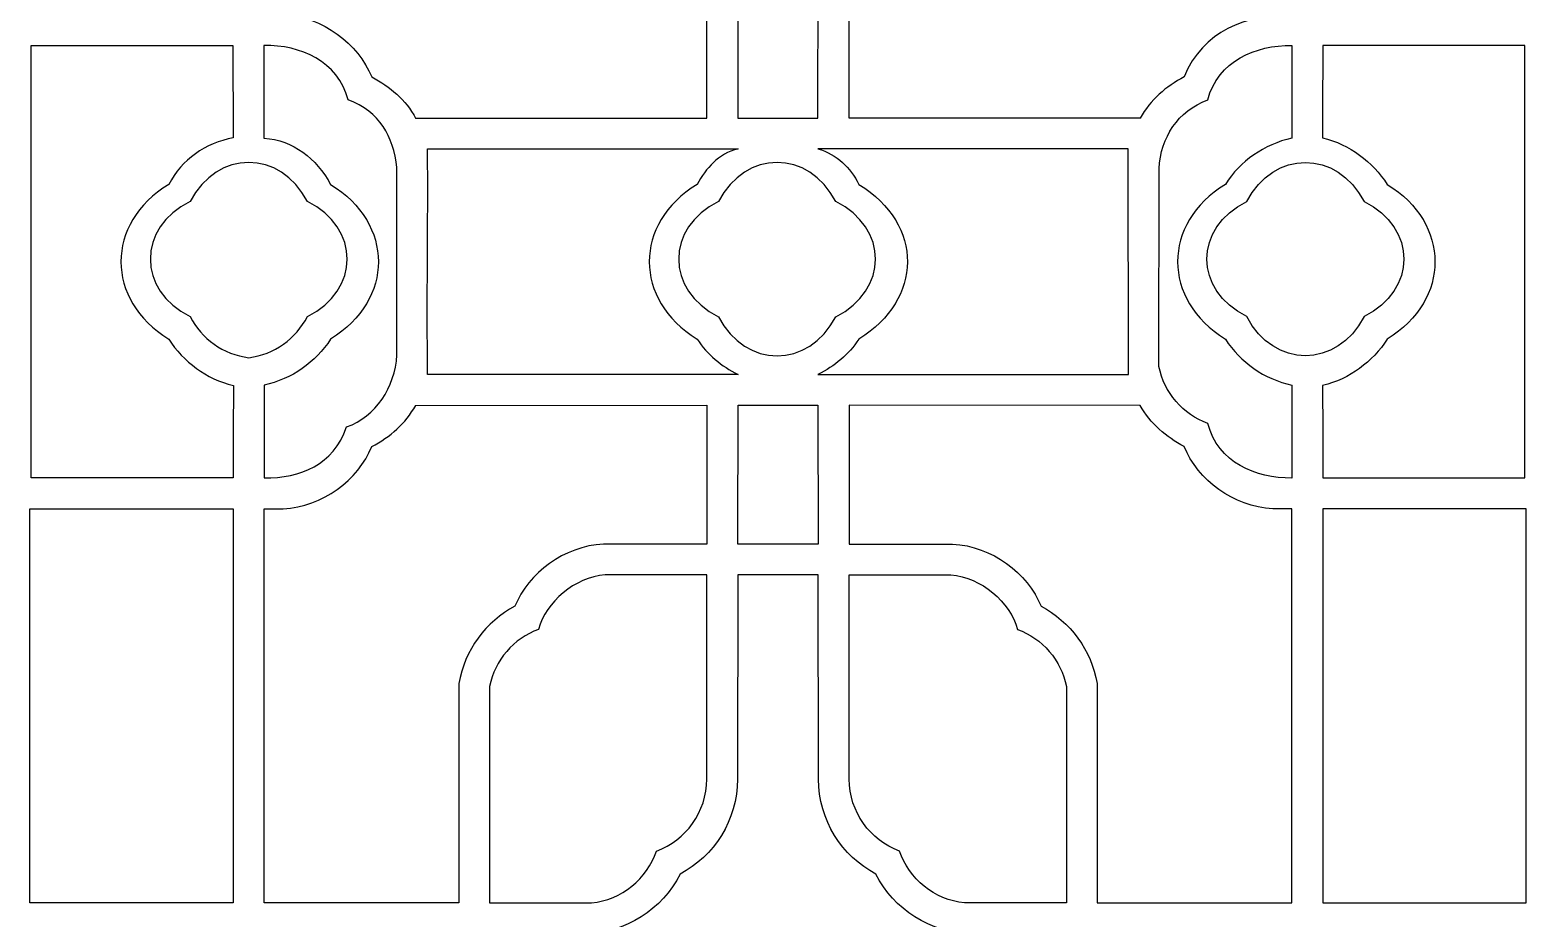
# Model space of a CAD drawing. Header units: centimetres. Extents: x -21 to 187, y -91 to 105.
# Drawn here: x 99.1 to 186.8, y -34.1 to 18 of the extents above; entities that cross this region are included whole.
import ezdxf

# ---------------------------------------------------------------- set-up
doc = ezdxf.new("R2010")
doc.units = ezdxf.units.CM
doc.header["$MEASUREMENT"] = 0
doc.layers.add('layer 1', color=7, linetype='Continuous')

msp = doc.modelspace()

# ---------------------------------------------------------------- linework, layer by layer
at = {"layer": 'layer 1', "color": 114}
for points, knots in [([(121.70397, 12.83634), (121.10911, 13.90591), (120.2118, 14.68017), (119.12769, 15.25168), (119.12769, 15.25168), (118.3445, 17.20823), (116.25624, 18.77086), (113.94618, 18.89689), (113.94618, 18.89689), (113.94618, 18.89689), (112.8183, 18.89611), (112.8183, 18.89611), (112.8183, 18.89611), (112.8183, 18.89611), (112.81723, 41.9954), (112.81723, 41.9954), (112.81723, 41.9954), (112.81723, 41.9954), (124.2369, 41.9954), (124.2369, 41.9954), (124.2369, 41.9954), (124.2369, 41.9954), (124.2369, 29.14454), (124.2369, 29.14454), (124.2369, 29.14454), (124.56579, 27.17379), (125.80987, 25.51252), (127.51736, 24.61236), (127.51736, 24.61236), (128.30055, 22.65581), (130.38881, 21.09318), (132.69887, 20.96715), (132.69887, 20.96715), (132.69887, 20.96715), (138.76319, 20.96927), (138.76319, 20.96927), (138.76319, 20.96927), (138.76319, 20.96927), (138.7586, 12.83543), (138.7586, 12.83543), (138.7586, 12.83543), (138.7586, 12.83543), (121.70397, 12.83634), (121.70397, 12.83634)], [0, 0, 0, 0, 0.08333333, 0.08333333, 0.08333333, 0.08333333, 0.16666667, 0.16666667, 0.16666667, 0.16666667, 0.25, 0.25, 0.25, 0.25, 0.33333333, 0.33333333, 0.33333333, 0.33333333, 0.41666667, 0.41666667, 0.41666667, 0.41666667, 0.5, 0.5, 0.5, 0.5, 0.58333333, 0.58333333, 0.58333333, 0.58333333, 0.66666667, 0.66666667, 0.66666667, 0.66666667, 0.75, 0.75, 0.75, 0.75, 0.83333333, 0.83333333, 0.83333333, 0.83333333, 1, 1, 1, 1]), ([(166.73299, 15.2517), (167.81177, 17.94669), (170.38324, 18.89796), (173.04238, 18.89613), (173.04238, 18.89613), (173.04238, 18.89613), (173.04345, 41.99542), (173.04345, 41.99542), (173.04345, 41.99542), (173.04345, 41.99542), (161.62378, 41.99542), (161.62378, 41.99542), (161.62378, 41.99542), (161.62378, 41.99542), (161.62378, 29.14456), (161.62378, 29.14456), (161.62378, 29.14456), (161.29489, 27.17381), (160.05081, 25.51254), (158.34332, 24.61238), (158.34332, 24.61238), (157.56013, 22.65583), (155.47187, 21.0932), (153.16181, 20.96717), (153.16181, 20.96717), (153.16181, 20.96717), (147.09749, 20.96929), (147.09749, 20.96929), (147.09749, 20.96929), (147.09749, 20.96929), (147.10208, 12.83545), (147.10208, 12.83545), (147.10208, 12.83545), (147.10208, 12.83545), (164.15671, 12.83636), (164.15671, 12.83636), (164.15671, 12.83636), (164.74792, 13.89935), (165.66749, 14.68999), (166.73299, 15.2517)], [0, 0, 0, 0, 0.09090909, 0.09090909, 0.09090909, 0.09090909, 0.18181818, 0.18181818, 0.18181818, 0.18181818, 0.27272727, 0.27272727, 0.27272727, 0.27272727, 0.36363636, 0.36363636, 0.36363636, 0.36363636, 0.45454545, 0.45454545, 0.45454545, 0.45454545, 0.54545455, 0.54545455, 0.54545455, 0.54545455, 0.63636364, 0.63636364, 0.63636364, 0.63636364, 0.72727273, 0.72727273, 0.72727273, 0.72727273, 0.81818182, 0.81818182, 0.81818182, 0.81818182, 1, 1, 1, 1]), ([(140.57676, 20.96927), (140.57676, 20.96927), (145.28388, 20.96928), (145.28388, 20.96928), (145.28388, 20.96928), (145.28388, 20.96928), (145.27149, 12.83544), (145.27149, 12.83544), (145.27149, 12.83544), (145.27149, 12.83544), (140.58919, 12.83542), (140.58919, 12.83542), (140.58919, 12.83542), (140.58919, 12.83542), (140.57676, 20.96927), (140.57676, 20.96927)], [0, 0, 0, 0, 0.2, 0.2, 0.2, 0.2, 0.4, 0.4, 0.4, 0.4, 0.6, 0.6, 0.6, 0.6, 1, 1, 1, 1]), ([(111.00454, -8.2568), (111.00454, -8.2568), (111.02167, -8.25746), (111.02268, -2.84349), (111.02268, -2.84349), (109.43944, -2.44845), (108.09308, -1.45424), (107.23852, -0.1158), (107.23852, -0.1158), (103.50594, 2.1781), (103.50271, 6.65819), (107.23551, 8.95223), (107.23551, 8.95223), (108.02159, 10.41907), (109.36795, 11.36192), (111.01967, 11.67992), (111.01967, 11.67992), (111.01967, 11.67992), (111.00154, 17.09389), (111.00154, 17.09389), (111.00154, 17.09389), (111.00154, 17.09389), (99.17162, 17.09389), (99.17162, 17.09389), (99.17162, 17.09389), (99.17162, 17.09389), (99.16861, -8.25746), (99.16861, -8.25746), (99.16861, -8.25746), (99.16861, -8.25746), (111.00454, -8.2568), (111.00454, -8.2568)], [0, 0, 0, 0, 0.11111111, 0.11111111, 0.11111111, 0.11111111, 0.22222222, 0.22222222, 0.22222222, 0.22222222, 0.33333333, 0.33333333, 0.33333333, 0.33333333, 0.44444444, 0.44444444, 0.44444444, 0.44444444, 0.55555556, 0.55555556, 0.55555556, 0.55555556, 0.66666667, 0.66666667, 0.66666667, 0.66666667, 0.77777778, 0.77777778, 0.77777778, 0.77777778, 1, 1, 1, 1]), ([(120.60844, 9.94152), (120.60844, 9.94152), (120.60683, -1.04205), (120.60683, -1.04205), (120.60683, -1.04205), (120.48606, -2.97602), (119.37752, -4.63149), (117.65944, -5.26504), (117.65944, -5.26504), (116.87491, -7.51166), (114.97922, -8.2566), (112.82106, -8.2567), (112.82106, -8.2567), (112.82106, -8.2567), (112.82134, -2.825), (112.82134, -2.825), (112.82134, -2.825), (114.45406, -2.45008), (115.84484, -1.48636), (116.71992, -0.11578), (116.71992, -0.11578), (120.45272, 2.17826), (120.44952, 6.65829), (116.71691, 8.95221), (116.71691, 8.95221), (115.89319, 10.47687), (114.51953, 11.54331), (112.81833, 11.66143), (112.81833, 11.66143), (112.81833, 11.66143), (112.81804, 17.09689), (112.81804, 17.09689), (112.81804, 17.09689), (114.9508, 17.1104), (117.14277, 16.19513), (117.75083, 13.89851), (117.75083, 13.89851), (119.61918, 13.20959), (120.3733, 11.77969), (120.60844, 9.94152)], [0, 0, 0, 0, 0.09090909, 0.09090909, 0.09090909, 0.09090909, 0.18181818, 0.18181818, 0.18181818, 0.18181818, 0.27272727, 0.27272727, 0.27272727, 0.27272727, 0.36363636, 0.36363636, 0.36363636, 0.36363636, 0.45454545, 0.45454545, 0.45454545, 0.45454545, 0.54545455, 0.54545455, 0.54545455, 0.54545455, 0.63636364, 0.63636364, 0.63636364, 0.63636364, 0.72727273, 0.72727273, 0.72727273, 0.72727273, 0.81818182, 0.81818182, 0.81818182, 0.81818182, 1, 1, 1, 1]), ([(165.25686, 9.87846), (165.25686, 9.87846), (165.25515, -1.71763), (165.25515, -1.71763), (165.25515, -1.71763), (165.56157, -3.26481), (166.66142, -4.52688), (168.11286, -5.0621), (168.11286, -5.0621), (168.72093, -7.35873), (170.91288, -8.27399), (173.04565, -8.26048), (173.04565, -8.26048), (173.04565, -8.26048), (173.04536, -2.82502), (173.04536, -2.82502), (173.04536, -2.82502), (171.41264, -2.4501), (170.02186, -1.48638), (169.14678, -0.1158), (169.14678, -0.1158), (165.41416, 2.17812), (165.4109, 6.65816), (169.14377, 8.95223), (169.14377, 8.95223), (170.01885, 10.32281), (171.40963, 11.28653), (173.04235, 11.66145), (173.04235, 11.66145), (173.04235, 11.66145), (173.04264, 17.09691), (173.04264, 17.09691), (173.04264, 17.09691), (170.90987, 17.11042), (168.71792, 16.19516), (168.10985, 13.89853), (168.10985, 13.89853), (166.3502, 13.24968), (165.37142, 11.7133), (165.25686, 9.87846)], [0, 0, 0, 0, 0.09090909, 0.09090909, 0.09090909, 0.09090909, 0.18181818, 0.18181818, 0.18181818, 0.18181818, 0.27272727, 0.27272727, 0.27272727, 0.27272727, 0.36363636, 0.36363636, 0.36363636, 0.36363636, 0.45454545, 0.45454545, 0.45454545, 0.45454545, 0.54545455, 0.54545455, 0.54545455, 0.54545455, 0.63636364, 0.63636364, 0.63636364, 0.63636364, 0.72727273, 0.72727273, 0.72727273, 0.72727273, 0.81818182, 0.81818182, 0.81818182, 0.81818182, 1, 1, 1, 1]), ([(174.85914, 17.09391), (174.85914, 17.09391), (186.69508, 17.09387), (186.69508, 17.09387), (186.69508, 17.09387), (186.69508, 17.09387), (186.69207, -8.25748), (186.69207, -8.25748), (186.69207, -8.25748), (186.69207, -8.25748), (174.86215, -8.25748), (174.86215, -8.25748), (174.86215, -8.25748), (174.86215, -8.25748), (174.84503, -8.25748), (174.84402, -2.84351), (174.84402, -2.84351), (176.42726, -2.44847), (177.77362, -1.45426), (178.62818, -0.11582), (178.62818, -0.11582), (182.36097, 2.17821), (182.35775, 6.65835), (178.62517, 8.95225), (178.62517, 8.95225), (177.77061, 10.29069), (176.42425, 11.2849), (174.84101, 11.67994), (174.84101, 11.67994), (174.84202, 17.09391), (174.85914, 17.09391), (174.85914, 17.09391)], [0, 0, 0, 0, 0.11111111, 0.11111111, 0.11111111, 0.11111111, 0.22222222, 0.22222222, 0.22222222, 0.22222222, 0.33333333, 0.33333333, 0.33333333, 0.33333333, 0.44444444, 0.44444444, 0.44444444, 0.44444444, 0.55555556, 0.55555556, 0.55555556, 0.55555556, 0.66666667, 0.66666667, 0.66666667, 0.66666667, 0.77777778, 0.77777778, 0.77777778, 0.77777778, 1, 1, 1, 1]), ([(108.49497, 7.9444), (110.06701, 11.00337), (113.78662, 11.00336), (115.35866, 7.94439), (115.35866, 7.94439), (118.47265, 6.41135), (118.47264, 2.73296), (115.35865, 1.19992), (115.35865, 1.19992), (114.69525, -0.09096), (113.42604, -1.01961), (111.92681, -1.21028), (111.92681, -1.21028), (110.42758, -1.01961), (109.15837, -0.09096), (108.49497, 1.19992), (108.49497, 1.19992), (105.38096, 2.73297), (105.38096, 6.41135), (108.49497, 7.9444)], [0, 0, 0, 0, 0.16666667, 0.16666667, 0.16666667, 0.16666667, 0.33333333, 0.33333333, 0.33333333, 0.33333333, 0.5, 0.5, 0.5, 0.5, 0.66666667, 0.66666667, 0.66666667, 0.66666667, 1, 1, 1, 1]), ([(138.18964, 8.94935), (138.7394, 9.90313), (139.406, 10.72809), (140.59196, 11.03471), (140.59196, 11.03471), (140.59196, 11.03471), (122.40289, 11.03471), (122.40289, 11.03471), (122.40289, 11.03471), (122.4334, 6.57977), (122.34684, 2.16873), (122.4059, -2.19828), (122.4059, -2.19828), (122.4059, -2.19828), (140.59497, -2.19828), (140.59497, -2.19828), (140.59497, -2.19828), (139.61445, -1.68622), (138.78521, -1.04102), (138.19265, -0.11292), (138.19265, -0.11292), (134.46104, 2.18037), (134.45775, 6.65591), (138.18964, 8.94935)], [0, 0, 0, 0, 0.14285714, 0.14285714, 0.14285714, 0.14285714, 0.28571429, 0.28571429, 0.28571429, 0.28571429, 0.42857143, 0.42857143, 0.42857143, 0.42857143, 0.57142857, 0.57142857, 0.57142857, 0.57142857, 0.71428571, 0.71428571, 0.71428571, 0.71428571, 1, 1, 1, 1]), ([(139.4491, 7.94152), (141.02114, 11.00049), (144.74075, 11.00048), (146.31279, 7.94151), (146.31279, 7.94151), (149.42678, 6.40847), (149.42677, 2.73008), (146.31278, 1.19704), (146.31278, 1.19704), (144.74074, -1.86192), (141.02114, -1.86192), (139.4491, 1.19704), (139.4491, 1.19704), (136.33509, 2.73009), (136.33509, 6.40847), (139.4491, 7.94152)], [0, 0, 0, 0, 0.2, 0.2, 0.2, 0.2, 0.4, 0.4, 0.4, 0.4, 0.6, 0.6, 0.6, 0.6, 1, 1, 1, 1]), ([(163.46261, -2.19311), (163.46261, -2.19311), (145.27173, -2.1983), (145.27173, -2.1983), (145.27173, -2.1983), (146.25225, -1.68624), (147.08149, -1.04104), (147.67405, -0.11294), (147.67405, -0.11294), (151.43144, 2.19621), (151.49078, 6.6019), (147.67104, 8.94937), (147.67104, 8.94937), (147.16408, 9.94595), (146.40332, 10.70243), (145.26872, 11.03473), (145.26872, 11.03473), (145.26872, 11.03473), (163.45779, 11.03474), (163.45779, 11.03474), (163.45779, 11.03474), (163.45779, 11.03474), (163.46261, -2.19311), (163.46261, -2.19311)], [0, 0, 0, 0, 0.14285714, 0.14285714, 0.14285714, 0.14285714, 0.28571429, 0.28571429, 0.28571429, 0.28571429, 0.42857143, 0.42857143, 0.42857143, 0.42857143, 0.57142857, 0.57142857, 0.57142857, 0.57142857, 0.71428571, 0.71428571, 0.71428571, 0.71428571, 1, 1, 1, 1]), ([(177.26691, 7.94442), (175.69487, 11.00339), (171.97526, 11.00338), (170.40322, 7.94441), (170.40322, 7.94441), (167.28923, 6.41137), (167.28924, 2.73298), (170.40323, 1.19994), (170.40323, 1.19994), (171.97527, -1.85902), (175.69487, -1.85902), (177.26691, 1.19994), (177.26691, 1.19994), (180.38092, 2.73299), (180.38092, 6.41137), (177.26691, 7.94442)], [0, 0, 0, 0, 0.2, 0.2, 0.2, 0.2, 0.4, 0.4, 0.4, 0.4, 0.6, 0.6, 0.6, 0.6, 1, 1, 1, 1]), ([(121.70698, -3.99991), (121.11212, -5.06948), (120.21481, -5.84374), (119.1307, -6.41525), (119.1307, -6.41525), (118.34751, -8.3718), (116.25925, -9.93443), (113.94919, -10.06046), (113.94919, -10.06046), (113.94919, -10.06046), (112.82131, -10.05968), (112.82131, -10.05968), (112.82131, -10.05968), (112.82131, -10.05968), (112.82024, -33.15897), (112.82024, -33.15897), (112.82024, -33.15897), (112.82024, -33.15897), (124.23991, -33.15897), (124.23991, -33.15897), (124.23991, -33.15897), (124.23991, -33.15897), (124.23991, -20.30811), (124.23991, -20.30811), (124.23991, -20.30811), (124.5688, -18.33736), (125.81288, -16.67609), (127.52037, -15.77593), (127.52037, -15.77593), (128.30356, -13.81938), (130.39182, -12.25675), (132.70188, -12.13072), (132.70188, -12.13072), (132.70188, -12.13072), (138.7662, -12.13284), (138.7662, -12.13284), (138.7662, -12.13284), (138.7662, -12.13284), (138.76161, -3.999), (138.76161, -3.999), (138.76161, -3.999), (138.76161, -3.999), (121.70698, -3.99991), (121.70698, -3.99991)], [0, 0, 0, 0, 0.08333333, 0.08333333, 0.08333333, 0.08333333, 0.16666667, 0.16666667, 0.16666667, 0.16666667, 0.25, 0.25, 0.25, 0.25, 0.33333333, 0.33333333, 0.33333333, 0.33333333, 0.41666667, 0.41666667, 0.41666667, 0.41666667, 0.5, 0.5, 0.5, 0.5, 0.58333333, 0.58333333, 0.58333333, 0.58333333, 0.66666667, 0.66666667, 0.66666667, 0.66666667, 0.75, 0.75, 0.75, 0.75, 0.83333333, 0.83333333, 0.83333333, 0.83333333, 1, 1, 1, 1]), ([(140.57977, -12.13284), (140.57977, -12.13284), (145.28692, -12.13284), (145.28692, -12.13284), (145.28692, -12.13284), (145.28692, -12.13284), (145.2745, -3.99901), (145.2745, -3.99901), (145.2745, -3.99901), (145.2745, -3.99901), (140.5922, -3.99899), (140.5922, -3.99899), (140.5922, -3.99899), (140.5922, -3.99899), (140.57977, -12.13284), (140.57977, -12.13284)], [0, 0, 0, 0, 0.2, 0.2, 0.2, 0.2, 0.4, 0.4, 0.4, 0.4, 0.6, 0.6, 0.6, 0.6, 1, 1, 1, 1]), ([(166.736, -6.41527), (167.51919, -8.37182), (169.60745, -9.93445), (171.91751, -10.06048), (171.91751, -10.06048), (171.91751, -10.06048), (173.04539, -10.0597), (173.04539, -10.0597), (173.04539, -10.0597), (173.04539, -10.0597), (173.04646, -33.15899), (173.04646, -33.15899), (173.04646, -33.15899), (173.04646, -33.15899), (161.62679, -33.15899), (161.62679, -33.15899), (161.62679, -33.15899), (161.62679, -33.15899), (161.62679, -20.30813), (161.62679, -20.30813), (161.62679, -20.30813), (161.2979, -18.33738), (160.05382, -16.67611), (158.34633, -15.77595), (158.34633, -15.77595), (157.56314, -13.8194), (155.47488, -12.25677), (153.16482, -12.13074), (153.16482, -12.13074), (153.16482, -12.13074), (147.1005, -12.13286), (147.1005, -12.13286), (147.1005, -12.13286), (147.1005, -12.13286), (147.10509, -3.99902), (147.10509, -3.99902), (147.10509, -3.99902), (147.10509, -3.99902), (164.15972, -3.99993), (164.15972, -3.99993), (164.15972, -3.99993), (164.75093, -5.06292), (165.6705, -5.85356), (166.736, -6.41527)], [0, 0, 0, 0, 0.08333333, 0.08333333, 0.08333333, 0.08333333, 0.16666667, 0.16666667, 0.16666667, 0.16666667, 0.25, 0.25, 0.25, 0.25, 0.33333333, 0.33333333, 0.33333333, 0.33333333, 0.41666667, 0.41666667, 0.41666667, 0.41666667, 0.5, 0.5, 0.5, 0.5, 0.58333333, 0.58333333, 0.58333333, 0.58333333, 0.66666667, 0.66666667, 0.66666667, 0.66666667, 0.75, 0.75, 0.75, 0.75, 0.83333333, 0.83333333, 0.83333333, 0.83333333, 1, 1, 1, 1]), ([(99.10408, -33.16112), (99.10408, -33.16112), (111.02134, -33.16112), (111.02134, -33.16112), (111.02134, -33.16112), (111.02134, -33.16112), (111.02134, -10.05939), (111.02134, -10.05939), (111.02134, -10.05939), (111.02134, -10.05939), (99.10408, -10.05939), (99.10408, -10.05939), (99.10408, -10.05939), (99.10408, -10.05939), (99.10408, -33.16112), (99.10408, -33.16112)], [0, 0, 0, 0, 0.2, 0.2, 0.2, 0.2, 0.4, 0.4, 0.4, 0.4, 0.6, 0.6, 0.6, 0.6, 1, 1, 1, 1]), ([(186.76262, -33.16114), (186.76262, -33.16114), (174.84536, -33.16114), (174.84536, -33.16114), (174.84536, -33.16114), (174.84536, -33.16114), (174.84536, -10.05941), (174.84536, -10.05941), (174.84536, -10.05941), (174.84536, -10.05941), (186.76262, -10.05941), (186.76262, -10.05941), (186.76262, -10.05941), (186.76262, -10.05941), (186.76262, -33.16114), (186.76262, -33.16114)], [0, 0, 0, 0, 0.2, 0.2, 0.2, 0.2, 0.4, 0.4, 0.4, 0.4, 0.6, 0.6, 0.6, 0.6, 1, 1, 1, 1]), ([(126.03952, -20.47357), (126.34594, -18.92639), (127.44579, -17.66432), (128.89723, -17.1291), (128.89723, -17.1291), (129.32667, -15.50714), (131.02899, -14.09793), (132.7983, -13.92418), (132.7983, -13.92418), (132.7983, -13.92418), (138.76168, -13.93115), (138.76168, -13.93115), (138.76168, -13.93115), (138.76168, -13.93115), (138.75877, -25.90362), (138.75877, -25.90362), (138.75877, -25.90362), (138.75831, -27.84136), (137.53334, -29.49333), (135.81526, -30.12688), (135.81526, -30.12688), (135.24886, -31.74884), (133.7818, -32.98483), (132.01249, -33.15858), (132.01249, -33.15858), (132.01249, -33.15858), (126.03912, -33.15847), (126.03912, -33.15847), (126.03912, -33.15847), (126.03912, -33.15847), (126.03952, -20.47357), (126.03952, -20.47357)], [0, 0, 0, 0, 0.11111111, 0.11111111, 0.11111111, 0.11111111, 0.22222222, 0.22222222, 0.22222222, 0.22222222, 0.33333333, 0.33333333, 0.33333333, 0.33333333, 0.44444444, 0.44444444, 0.44444444, 0.44444444, 0.55555556, 0.55555556, 0.55555556, 0.55555556, 0.66666667, 0.66666667, 0.66666667, 0.66666667, 0.77777778, 0.77777778, 0.77777778, 0.77777778, 1, 1, 1, 1]), ([(145.30478, -64.4563), (145.30478, -64.4563), (140.56191, -64.45629), (140.56191, -64.45629), (140.56191, -64.45629), (140.56191, -64.45629), (140.56207, -51.46586), (140.56207, -51.46586), (140.56207, -51.46586), (140.5621, -49.02886), (139.17755, -46.91453), (137.15235, -45.86675), (137.15235, -45.86675), (136.31127, -44.15375), (134.71517, -42.74115), (132.7983, -42.33739), (132.7983, -42.33739), (132.7983, -42.33739), (126.04098, -42.33739), (126.04098, -42.33739), (126.04098, -42.33739), (126.04098, -42.33739), (126.04098, -34.94326), (126.04098, -34.94326), (126.04098, -34.94326), (127.88252, -34.94197), (129.7242, -34.94326), (131.56567, -34.94326), (131.56567, -34.94326), (134.0241, -34.94326), (136.15411, -33.53433), (137.19212, -31.48005), (137.19212, -31.48005), (139.19391, -30.42473), (140.55508, -28.32335), (140.55877, -25.90362), (140.55877, -25.90362), (140.55877, -25.90362), (140.57703, -13.93117), (140.57703, -13.93117), (140.57703, -13.93117), (140.57703, -13.93117), (145.28966, -13.93117), (145.28966, -13.93117), (145.28966, -13.93117), (145.28966, -13.93117), (145.30793, -25.90364), (145.30793, -25.90364), (145.30793, -25.90364), (145.31162, -28.32337), (146.67279, -30.42475), (148.67458, -31.48007), (148.67458, -31.48007), (149.71259, -33.53435), (151.8426, -34.94328), (154.30103, -34.94328), (154.30103, -34.94328), (156.1425, -34.94328), (157.98418, -34.94199), (159.82572, -34.94328), (159.82572, -34.94328), (159.82572, -34.94328), (159.82572, -42.33741), (159.82572, -42.33741), (159.82572, -42.33741), (159.82572, -42.33741), (153.0684, -42.33741), (153.0684, -42.33741), (153.0684, -42.33741), (151.15153, -42.74117), (149.55543, -44.15377), (148.71435, -45.86677), (148.71435, -45.86677), (146.68915, -46.91455), (145.3046, -49.02888), (145.30463, -51.46588), (145.30463, -51.46588), (145.30463, -51.46588), (145.30478, -64.4563), (145.30478, -64.4563)], [0, 0, 0, 0, 0.04761905, 0.04761905, 0.04761905, 0.04761905, 0.0952381, 0.0952381, 0.0952381, 0.0952381, 0.14285714, 0.14285714, 0.14285714, 0.14285714, 0.19047619, 0.19047619, 0.19047619, 0.19047619, 0.23809524, 0.23809524, 0.23809524, 0.23809524, 0.28571429, 0.28571429, 0.28571429, 0.28571429, 0.33333333, 0.33333333, 0.33333333, 0.33333333, 0.38095238, 0.38095238, 0.38095238, 0.38095238, 0.42857143, 0.42857143, 0.42857143, 0.42857143, 0.47619048, 0.47619048, 0.47619048, 0.47619048, 0.52380952, 0.52380952, 0.52380952, 0.52380952, 0.57142857, 0.57142857, 0.57142857, 0.57142857, 0.61904762, 0.61904762, 0.61904762, 0.61904762, 0.66666667, 0.66666667, 0.66666667, 0.66666667, 0.71428571, 0.71428571, 0.71428571, 0.71428571, 0.76190476, 0.76190476, 0.76190476, 0.76190476, 0.80952381, 0.80952381, 0.80952381, 0.80952381, 0.85714286, 0.85714286, 0.85714286, 0.85714286, 0.9047619, 0.9047619, 0.9047619, 0.9047619, 1, 1, 1, 1]), ([(159.82718, -20.47359), (159.52076, -18.92641), (158.42091, -17.66434), (156.96947, -17.12912), (156.96947, -17.12912), (156.54003, -15.50716), (154.83771, -14.09795), (153.0684, -13.9242), (153.0684, -13.9242), (153.0684, -13.9242), (147.10502, -13.93117), (147.10502, -13.93117), (147.10502, -13.93117), (147.10502, -13.93117), (147.10793, -25.90364), (147.10793, -25.90364), (147.10793, -25.90364), (147.10839, -27.84138), (148.33336, -29.49335), (150.05144, -30.1269), (150.05144, -30.1269), (150.61784, -31.74886), (152.0849, -32.98485), (153.85421, -33.1586), (153.85421, -33.1586), (153.85421, -33.1586), (159.82758, -33.15849), (159.82758, -33.15849), (159.82758, -33.15849), (159.82758, -33.15849), (159.82718, -20.47359), (159.82718, -20.47359)], [0, 0, 0, 0, 0.11111111, 0.11111111, 0.11111111, 0.11111111, 0.22222222, 0.22222222, 0.22222222, 0.22222222, 0.33333333, 0.33333333, 0.33333333, 0.33333333, 0.44444444, 0.44444444, 0.44444444, 0.44444444, 0.55555556, 0.55555556, 0.55555556, 0.55555556, 0.66666667, 0.66666667, 0.66666667, 0.66666667, 0.77777778, 0.77777778, 0.77777778, 0.77777778, 1, 1, 1, 1])]:
    msp.add_open_spline(points, degree=3, knots=knots, dxfattribs=at)
at = {"layer": 'layer 1', "color": 250, "lineweight": 9}
for points, knots in [([(121.70397, 12.83634), (121.10911, 13.90591), (120.2118, 14.68017), (119.12769, 15.25168), (119.12769, 15.25168), (118.3445, 17.20823), (116.25624, 18.77086), (113.94618, 18.89689), (113.94618, 18.89689), (113.94618, 18.89689), (112.8183, 18.89611), (112.8183, 18.89611), (112.8183, 18.89611), (112.8183, 18.89611), (112.81723, 41.9954), (112.81723, 41.9954), (112.81723, 41.9954), (112.81723, 41.9954), (124.2369, 41.9954), (124.2369, 41.9954), (124.2369, 41.9954), (124.2369, 41.9954), (124.2369, 29.14454), (124.2369, 29.14454), (124.2369, 29.14454), (124.56579, 27.17379), (125.80987, 25.51252), (127.51736, 24.61236), (127.51736, 24.61236), (128.30055, 22.65581), (130.38881, 21.09318), (132.69887, 20.96715), (132.69887, 20.96715), (132.69887, 20.96715), (138.76319, 20.96927), (138.76319, 20.96927), (138.76319, 20.96927), (138.76319, 20.96927), (138.7586, 12.83543), (138.7586, 12.83543), (138.7586, 12.83543), (138.7586, 12.83543), (121.70397, 12.83634), (121.70397, 12.83634)], [0, 0, 0, 0, 0.08333333, 0.08333333, 0.08333333, 0.08333333, 0.16666667, 0.16666667, 0.16666667, 0.16666667, 0.25, 0.25, 0.25, 0.25, 0.33333333, 0.33333333, 0.33333333, 0.33333333, 0.41666667, 0.41666667, 0.41666667, 0.41666667, 0.5, 0.5, 0.5, 0.5, 0.58333333, 0.58333333, 0.58333333, 0.58333333, 0.66666667, 0.66666667, 0.66666667, 0.66666667, 0.75, 0.75, 0.75, 0.75, 0.83333333, 0.83333333, 0.83333333, 0.83333333, 1, 1, 1, 1]), ([(166.73299, 15.2517), (167.81177, 17.94669), (170.38324, 18.89796), (173.04238, 18.89613), (173.04238, 18.89613), (173.04238, 18.89613), (173.04345, 41.99542), (173.04345, 41.99542), (173.04345, 41.99542), (173.04345, 41.99542), (161.62378, 41.99542), (161.62378, 41.99542), (161.62378, 41.99542), (161.62378, 41.99542), (161.62378, 29.14456), (161.62378, 29.14456), (161.62378, 29.14456), (161.29489, 27.17381), (160.05081, 25.51254), (158.34332, 24.61238), (158.34332, 24.61238), (157.56013, 22.65583), (155.47187, 21.0932), (153.16181, 20.96717), (153.16181, 20.96717), (153.16181, 20.96717), (147.09749, 20.96929), (147.09749, 20.96929), (147.09749, 20.96929), (147.09749, 20.96929), (147.10208, 12.83545), (147.10208, 12.83545), (147.10208, 12.83545), (147.10208, 12.83545), (164.15671, 12.83636), (164.15671, 12.83636), (164.15671, 12.83636), (164.74792, 13.89935), (165.66749, 14.68999), (166.73299, 15.2517)], [0, 0, 0, 0, 0.09090909, 0.09090909, 0.09090909, 0.09090909, 0.18181818, 0.18181818, 0.18181818, 0.18181818, 0.27272727, 0.27272727, 0.27272727, 0.27272727, 0.36363636, 0.36363636, 0.36363636, 0.36363636, 0.45454545, 0.45454545, 0.45454545, 0.45454545, 0.54545455, 0.54545455, 0.54545455, 0.54545455, 0.63636364, 0.63636364, 0.63636364, 0.63636364, 0.72727273, 0.72727273, 0.72727273, 0.72727273, 0.81818182, 0.81818182, 0.81818182, 0.81818182, 1, 1, 1, 1]), ([(140.57676, 20.96927), (140.57676, 20.96927), (145.28388, 20.96928), (145.28388, 20.96928), (145.28388, 20.96928), (145.28388, 20.96928), (145.27149, 12.83544), (145.27149, 12.83544), (145.27149, 12.83544), (145.27149, 12.83544), (140.58919, 12.83542), (140.58919, 12.83542), (140.58919, 12.83542), (140.58919, 12.83542), (140.57676, 20.96927), (140.57676, 20.96927)], [0, 0, 0, 0, 0.2, 0.2, 0.2, 0.2, 0.4, 0.4, 0.4, 0.4, 0.6, 0.6, 0.6, 0.6, 1, 1, 1, 1]), ([(111.00454, -8.2568), (111.00454, -8.2568), (111.02167, -8.25746), (111.02268, -2.84349), (111.02268, -2.84349), (109.43944, -2.44845), (108.09308, -1.45424), (107.23852, -0.1158), (107.23852, -0.1158), (103.50594, 2.1781), (103.50271, 6.65819), (107.23551, 8.95223), (107.23551, 8.95223), (108.02159, 10.41907), (109.36795, 11.36192), (111.01967, 11.67992), (111.01967, 11.67992), (111.01967, 11.67992), (111.00154, 17.09389), (111.00154, 17.09389), (111.00154, 17.09389), (111.00154, 17.09389), (99.17162, 17.09389), (99.17162, 17.09389), (99.17162, 17.09389), (99.17162, 17.09389), (99.16861, -8.25746), (99.16861, -8.25746), (99.16861, -8.25746), (99.16861, -8.25746), (111.00454, -8.2568), (111.00454, -8.2568)], [0, 0, 0, 0, 0.11111111, 0.11111111, 0.11111111, 0.11111111, 0.22222222, 0.22222222, 0.22222222, 0.22222222, 0.33333333, 0.33333333, 0.33333333, 0.33333333, 0.44444444, 0.44444444, 0.44444444, 0.44444444, 0.55555556, 0.55555556, 0.55555556, 0.55555556, 0.66666667, 0.66666667, 0.66666667, 0.66666667, 0.77777778, 0.77777778, 0.77777778, 0.77777778, 1, 1, 1, 1]), ([(120.60844, 9.94152), (120.60844, 9.94152), (120.60683, -1.04205), (120.60683, -1.04205), (120.60683, -1.04205), (120.48606, -2.97602), (119.37752, -4.63149), (117.65944, -5.26504), (117.65944, -5.26504), (116.87491, -7.51166), (114.97922, -8.2566), (112.82106, -8.2567), (112.82106, -8.2567), (112.82106, -8.2567), (112.82134, -2.825), (112.82134, -2.825), (112.82134, -2.825), (114.45406, -2.45008), (115.84484, -1.48636), (116.71992, -0.11578), (116.71992, -0.11578), (120.45272, 2.17826), (120.44952, 6.65829), (116.71691, 8.95221), (116.71691, 8.95221), (115.89319, 10.47687), (114.51953, 11.54331), (112.81833, 11.66143), (112.81833, 11.66143), (112.81833, 11.66143), (112.81804, 17.09689), (112.81804, 17.09689), (112.81804, 17.09689), (114.9508, 17.1104), (117.14277, 16.19513), (117.75083, 13.89851), (117.75083, 13.89851), (119.61918, 13.20959), (120.3733, 11.77969), (120.60844, 9.94152)], [0, 0, 0, 0, 0.09090909, 0.09090909, 0.09090909, 0.09090909, 0.18181818, 0.18181818, 0.18181818, 0.18181818, 0.27272727, 0.27272727, 0.27272727, 0.27272727, 0.36363636, 0.36363636, 0.36363636, 0.36363636, 0.45454545, 0.45454545, 0.45454545, 0.45454545, 0.54545455, 0.54545455, 0.54545455, 0.54545455, 0.63636364, 0.63636364, 0.63636364, 0.63636364, 0.72727273, 0.72727273, 0.72727273, 0.72727273, 0.81818182, 0.81818182, 0.81818182, 0.81818182, 1, 1, 1, 1]), ([(165.25686, 9.87846), (165.25686, 9.87846), (165.25515, -1.71763), (165.25515, -1.71763), (165.25515, -1.71763), (165.56157, -3.26481), (166.66142, -4.52688), (168.11286, -5.0621), (168.11286, -5.0621), (168.72093, -7.35873), (170.91288, -8.27399), (173.04565, -8.26048), (173.04565, -8.26048), (173.04565, -8.26048), (173.04536, -2.82502), (173.04536, -2.82502), (173.04536, -2.82502), (171.41264, -2.4501), (170.02186, -1.48638), (169.14678, -0.1158), (169.14678, -0.1158), (165.41416, 2.17812), (165.4109, 6.65816), (169.14377, 8.95223), (169.14377, 8.95223), (170.01885, 10.32281), (171.40963, 11.28653), (173.04235, 11.66145), (173.04235, 11.66145), (173.04235, 11.66145), (173.04264, 17.09691), (173.04264, 17.09691), (173.04264, 17.09691), (170.90987, 17.11042), (168.71792, 16.19516), (168.10985, 13.89853), (168.10985, 13.89853), (166.3502, 13.24968), (165.37142, 11.7133), (165.25686, 9.87846)], [0, 0, 0, 0, 0.09090909, 0.09090909, 0.09090909, 0.09090909, 0.18181818, 0.18181818, 0.18181818, 0.18181818, 0.27272727, 0.27272727, 0.27272727, 0.27272727, 0.36363636, 0.36363636, 0.36363636, 0.36363636, 0.45454545, 0.45454545, 0.45454545, 0.45454545, 0.54545455, 0.54545455, 0.54545455, 0.54545455, 0.63636364, 0.63636364, 0.63636364, 0.63636364, 0.72727273, 0.72727273, 0.72727273, 0.72727273, 0.81818182, 0.81818182, 0.81818182, 0.81818182, 1, 1, 1, 1]), ([(174.85914, 17.09391), (174.85914, 17.09391), (186.69508, 17.09387), (186.69508, 17.09387), (186.69508, 17.09387), (186.69508, 17.09387), (186.69207, -8.25748), (186.69207, -8.25748), (186.69207, -8.25748), (186.69207, -8.25748), (174.86215, -8.25748), (174.86215, -8.25748), (174.86215, -8.25748), (174.86215, -8.25748), (174.84503, -8.25748), (174.84402, -2.84351), (174.84402, -2.84351), (176.42726, -2.44847), (177.77362, -1.45426), (178.62818, -0.11582), (178.62818, -0.11582), (182.36097, 2.17821), (182.35775, 6.65835), (178.62517, 8.95225), (178.62517, 8.95225), (177.77061, 10.29069), (176.42425, 11.2849), (174.84101, 11.67994), (174.84101, 11.67994), (174.84202, 17.09391), (174.85914, 17.09391), (174.85914, 17.09391)], [0, 0, 0, 0, 0.11111111, 0.11111111, 0.11111111, 0.11111111, 0.22222222, 0.22222222, 0.22222222, 0.22222222, 0.33333333, 0.33333333, 0.33333333, 0.33333333, 0.44444444, 0.44444444, 0.44444444, 0.44444444, 0.55555556, 0.55555556, 0.55555556, 0.55555556, 0.66666667, 0.66666667, 0.66666667, 0.66666667, 0.77777778, 0.77777778, 0.77777778, 0.77777778, 1, 1, 1, 1]), ([(108.49497, 7.9444), (110.06701, 11.00337), (113.78662, 11.00336), (115.35866, 7.94439), (115.35866, 7.94439), (118.47265, 6.41135), (118.47264, 2.73296), (115.35865, 1.19992), (115.35865, 1.19992), (114.69525, -0.09096), (113.42604, -1.01961), (111.92681, -1.21028), (111.92681, -1.21028), (110.42758, -1.01961), (109.15837, -0.09096), (108.49497, 1.19992), (108.49497, 1.19992), (105.38096, 2.73297), (105.38096, 6.41135), (108.49497, 7.9444)], [0, 0, 0, 0, 0.16666667, 0.16666667, 0.16666667, 0.16666667, 0.33333333, 0.33333333, 0.33333333, 0.33333333, 0.5, 0.5, 0.5, 0.5, 0.66666667, 0.66666667, 0.66666667, 0.66666667, 1, 1, 1, 1]), ([(138.18964, 8.94935), (138.7394, 9.90313), (139.406, 10.72809), (140.59196, 11.03471), (140.59196, 11.03471), (140.59196, 11.03471), (122.40289, 11.03471), (122.40289, 11.03471), (122.40289, 11.03471), (122.4334, 6.57977), (122.34684, 2.16873), (122.4059, -2.19828), (122.4059, -2.19828), (122.4059, -2.19828), (140.59497, -2.19828), (140.59497, -2.19828), (140.59497, -2.19828), (139.61445, -1.68622), (138.78521, -1.04102), (138.19265, -0.11292), (138.19265, -0.11292), (134.46104, 2.18037), (134.45775, 6.65591), (138.18964, 8.94935)], [0, 0, 0, 0, 0.14285714, 0.14285714, 0.14285714, 0.14285714, 0.28571429, 0.28571429, 0.28571429, 0.28571429, 0.42857143, 0.42857143, 0.42857143, 0.42857143, 0.57142857, 0.57142857, 0.57142857, 0.57142857, 0.71428571, 0.71428571, 0.71428571, 0.71428571, 1, 1, 1, 1]), ([(139.4491, 7.94152), (141.02114, 11.00049), (144.74075, 11.00048), (146.31279, 7.94151), (146.31279, 7.94151), (149.42678, 6.40847), (149.42677, 2.73008), (146.31278, 1.19704), (146.31278, 1.19704), (144.74074, -1.86192), (141.02114, -1.86192), (139.4491, 1.19704), (139.4491, 1.19704), (136.33509, 2.73009), (136.33509, 6.40847), (139.4491, 7.94152)], [0, 0, 0, 0, 0.2, 0.2, 0.2, 0.2, 0.4, 0.4, 0.4, 0.4, 0.6, 0.6, 0.6, 0.6, 1, 1, 1, 1]), ([(163.46261, -2.19311), (163.46261, -2.19311), (145.27173, -2.1983), (145.27173, -2.1983), (145.27173, -2.1983), (146.25225, -1.68624), (147.08149, -1.04104), (147.67405, -0.11294), (147.67405, -0.11294), (151.43144, 2.19621), (151.49078, 6.6019), (147.67104, 8.94937), (147.67104, 8.94937), (147.16408, 9.94595), (146.40332, 10.70243), (145.26872, 11.03473), (145.26872, 11.03473), (145.26872, 11.03473), (163.45779, 11.03474), (163.45779, 11.03474), (163.45779, 11.03474), (163.45779, 11.03474), (163.46261, -2.19311), (163.46261, -2.19311)], [0, 0, 0, 0, 0.14285714, 0.14285714, 0.14285714, 0.14285714, 0.28571429, 0.28571429, 0.28571429, 0.28571429, 0.42857143, 0.42857143, 0.42857143, 0.42857143, 0.57142857, 0.57142857, 0.57142857, 0.57142857, 0.71428571, 0.71428571, 0.71428571, 0.71428571, 1, 1, 1, 1]), ([(177.26691, 7.94442), (175.69487, 11.00339), (171.97526, 11.00338), (170.40322, 7.94441), (170.40322, 7.94441), (167.28923, 6.41137), (167.28924, 2.73298), (170.40323, 1.19994), (170.40323, 1.19994), (171.97527, -1.85902), (175.69487, -1.85902), (177.26691, 1.19994), (177.26691, 1.19994), (180.38092, 2.73299), (180.38092, 6.41137), (177.26691, 7.94442)], [0, 0, 0, 0, 0.2, 0.2, 0.2, 0.2, 0.4, 0.4, 0.4, 0.4, 0.6, 0.6, 0.6, 0.6, 1, 1, 1, 1]), ([(121.70698, -3.99991), (121.11212, -5.06948), (120.21481, -5.84374), (119.1307, -6.41525), (119.1307, -6.41525), (118.34751, -8.3718), (116.25925, -9.93443), (113.94919, -10.06046), (113.94919, -10.06046), (113.94919, -10.06046), (112.82131, -10.05968), (112.82131, -10.05968), (112.82131, -10.05968), (112.82131, -10.05968), (112.82024, -33.15897), (112.82024, -33.15897), (112.82024, -33.15897), (112.82024, -33.15897), (124.23991, -33.15897), (124.23991, -33.15897), (124.23991, -33.15897), (124.23991, -33.15897), (124.23991, -20.30811), (124.23991, -20.30811), (124.23991, -20.30811), (124.5688, -18.33736), (125.81288, -16.67609), (127.52037, -15.77593), (127.52037, -15.77593), (128.30356, -13.81938), (130.39182, -12.25675), (132.70188, -12.13072), (132.70188, -12.13072), (132.70188, -12.13072), (138.7662, -12.13284), (138.7662, -12.13284), (138.7662, -12.13284), (138.7662, -12.13284), (138.76161, -3.999), (138.76161, -3.999), (138.76161, -3.999), (138.76161, -3.999), (121.70698, -3.99991), (121.70698, -3.99991)], [0, 0, 0, 0, 0.08333333, 0.08333333, 0.08333333, 0.08333333, 0.16666667, 0.16666667, 0.16666667, 0.16666667, 0.25, 0.25, 0.25, 0.25, 0.33333333, 0.33333333, 0.33333333, 0.33333333, 0.41666667, 0.41666667, 0.41666667, 0.41666667, 0.5, 0.5, 0.5, 0.5, 0.58333333, 0.58333333, 0.58333333, 0.58333333, 0.66666667, 0.66666667, 0.66666667, 0.66666667, 0.75, 0.75, 0.75, 0.75, 0.83333333, 0.83333333, 0.83333333, 0.83333333, 1, 1, 1, 1]), ([(140.57977, -12.13284), (140.57977, -12.13284), (145.28692, -12.13284), (145.28692, -12.13284), (145.28692, -12.13284), (145.28692, -12.13284), (145.2745, -3.99901), (145.2745, -3.99901), (145.2745, -3.99901), (145.2745, -3.99901), (140.5922, -3.99899), (140.5922, -3.99899), (140.5922, -3.99899), (140.5922, -3.99899), (140.57977, -12.13284), (140.57977, -12.13284)], [0, 0, 0, 0, 0.2, 0.2, 0.2, 0.2, 0.4, 0.4, 0.4, 0.4, 0.6, 0.6, 0.6, 0.6, 1, 1, 1, 1]), ([(166.736, -6.41527), (167.51919, -8.37182), (169.60745, -9.93445), (171.91751, -10.06048), (171.91751, -10.06048), (171.91751, -10.06048), (173.04539, -10.0597), (173.04539, -10.0597), (173.04539, -10.0597), (173.04539, -10.0597), (173.04646, -33.15899), (173.04646, -33.15899), (173.04646, -33.15899), (173.04646, -33.15899), (161.62679, -33.15899), (161.62679, -33.15899), (161.62679, -33.15899), (161.62679, -33.15899), (161.62679, -20.30813), (161.62679, -20.30813), (161.62679, -20.30813), (161.2979, -18.33738), (160.05382, -16.67611), (158.34633, -15.77595), (158.34633, -15.77595), (157.56314, -13.8194), (155.47488, -12.25677), (153.16482, -12.13074), (153.16482, -12.13074), (153.16482, -12.13074), (147.1005, -12.13286), (147.1005, -12.13286), (147.1005, -12.13286), (147.1005, -12.13286), (147.10509, -3.99902), (147.10509, -3.99902), (147.10509, -3.99902), (147.10509, -3.99902), (164.15972, -3.99993), (164.15972, -3.99993), (164.15972, -3.99993), (164.75093, -5.06292), (165.6705, -5.85356), (166.736, -6.41527)], [0, 0, 0, 0, 0.08333333, 0.08333333, 0.08333333, 0.08333333, 0.16666667, 0.16666667, 0.16666667, 0.16666667, 0.25, 0.25, 0.25, 0.25, 0.33333333, 0.33333333, 0.33333333, 0.33333333, 0.41666667, 0.41666667, 0.41666667, 0.41666667, 0.5, 0.5, 0.5, 0.5, 0.58333333, 0.58333333, 0.58333333, 0.58333333, 0.66666667, 0.66666667, 0.66666667, 0.66666667, 0.75, 0.75, 0.75, 0.75, 0.83333333, 0.83333333, 0.83333333, 0.83333333, 1, 1, 1, 1]), ([(99.10408, -33.16112), (99.10408, -33.16112), (111.02134, -33.16112), (111.02134, -33.16112), (111.02134, -33.16112), (111.02134, -33.16112), (111.02134, -10.05939), (111.02134, -10.05939), (111.02134, -10.05939), (111.02134, -10.05939), (99.10408, -10.05939), (99.10408, -10.05939), (99.10408, -10.05939), (99.10408, -10.05939), (99.10408, -33.16112), (99.10408, -33.16112)], [0, 0, 0, 0, 0.2, 0.2, 0.2, 0.2, 0.4, 0.4, 0.4, 0.4, 0.6, 0.6, 0.6, 0.6, 1, 1, 1, 1]), ([(186.76262, -33.16114), (186.76262, -33.16114), (174.84536, -33.16114), (174.84536, -33.16114), (174.84536, -33.16114), (174.84536, -33.16114), (174.84536, -10.05941), (174.84536, -10.05941), (174.84536, -10.05941), (174.84536, -10.05941), (186.76262, -10.05941), (186.76262, -10.05941), (186.76262, -10.05941), (186.76262, -10.05941), (186.76262, -33.16114), (186.76262, -33.16114)], [0, 0, 0, 0, 0.2, 0.2, 0.2, 0.2, 0.4, 0.4, 0.4, 0.4, 0.6, 0.6, 0.6, 0.6, 1, 1, 1, 1]), ([(126.03952, -20.47357), (126.34594, -18.92639), (127.44579, -17.66432), (128.89723, -17.1291), (128.89723, -17.1291), (129.32667, -15.50714), (131.02899, -14.09793), (132.7983, -13.92418), (132.7983, -13.92418), (132.7983, -13.92418), (138.76168, -13.93115), (138.76168, -13.93115), (138.76168, -13.93115), (138.76168, -13.93115), (138.75877, -25.90362), (138.75877, -25.90362), (138.75877, -25.90362), (138.75831, -27.84136), (137.53334, -29.49333), (135.81526, -30.12688), (135.81526, -30.12688), (135.24886, -31.74884), (133.7818, -32.98483), (132.01249, -33.15858), (132.01249, -33.15858), (132.01249, -33.15858), (126.03912, -33.15847), (126.03912, -33.15847), (126.03912, -33.15847), (126.03912, -33.15847), (126.03952, -20.47357), (126.03952, -20.47357)], [0, 0, 0, 0, 0.11111111, 0.11111111, 0.11111111, 0.11111111, 0.22222222, 0.22222222, 0.22222222, 0.22222222, 0.33333333, 0.33333333, 0.33333333, 0.33333333, 0.44444444, 0.44444444, 0.44444444, 0.44444444, 0.55555556, 0.55555556, 0.55555556, 0.55555556, 0.66666667, 0.66666667, 0.66666667, 0.66666667, 0.77777778, 0.77777778, 0.77777778, 0.77777778, 1, 1, 1, 1]), ([(145.30478, -64.4563), (145.30478, -64.4563), (140.56191, -64.45629), (140.56191, -64.45629), (140.56191, -64.45629), (140.56191, -64.45629), (140.56207, -51.46586), (140.56207, -51.46586), (140.56207, -51.46586), (140.5621, -49.02886), (139.17755, -46.91453), (137.15235, -45.86675), (137.15235, -45.86675), (136.31127, -44.15375), (134.71517, -42.74115), (132.7983, -42.33739), (132.7983, -42.33739), (132.7983, -42.33739), (126.04098, -42.33739), (126.04098, -42.33739), (126.04098, -42.33739), (126.04098, -42.33739), (126.04098, -34.94326), (126.04098, -34.94326), (126.04098, -34.94326), (127.88252, -34.94197), (129.7242, -34.94326), (131.56567, -34.94326), (131.56567, -34.94326), (134.0241, -34.94326), (136.15411, -33.53433), (137.19212, -31.48005), (137.19212, -31.48005), (139.19391, -30.42473), (140.55508, -28.32335), (140.55877, -25.90362), (140.55877, -25.90362), (140.55877, -25.90362), (140.57703, -13.93117), (140.57703, -13.93117), (140.57703, -13.93117), (140.57703, -13.93117), (145.28966, -13.93117), (145.28966, -13.93117), (145.28966, -13.93117), (145.28966, -13.93117), (145.30793, -25.90364), (145.30793, -25.90364), (145.30793, -25.90364), (145.31162, -28.32337), (146.67279, -30.42475), (148.67458, -31.48007), (148.67458, -31.48007), (149.71259, -33.53435), (151.8426, -34.94328), (154.30103, -34.94328), (154.30103, -34.94328), (156.1425, -34.94328), (157.98418, -34.94199), (159.82572, -34.94328), (159.82572, -34.94328), (159.82572, -34.94328), (159.82572, -42.33741), (159.82572, -42.33741), (159.82572, -42.33741), (159.82572, -42.33741), (153.0684, -42.33741), (153.0684, -42.33741), (153.0684, -42.33741), (151.15153, -42.74117), (149.55543, -44.15377), (148.71435, -45.86677), (148.71435, -45.86677), (146.68915, -46.91455), (145.3046, -49.02888), (145.30463, -51.46588), (145.30463, -51.46588), (145.30463, -51.46588), (145.30478, -64.4563), (145.30478, -64.4563)], [0, 0, 0, 0, 0.04761905, 0.04761905, 0.04761905, 0.04761905, 0.0952381, 0.0952381, 0.0952381, 0.0952381, 0.14285714, 0.14285714, 0.14285714, 0.14285714, 0.19047619, 0.19047619, 0.19047619, 0.19047619, 0.23809524, 0.23809524, 0.23809524, 0.23809524, 0.28571429, 0.28571429, 0.28571429, 0.28571429, 0.33333333, 0.33333333, 0.33333333, 0.33333333, 0.38095238, 0.38095238, 0.38095238, 0.38095238, 0.42857143, 0.42857143, 0.42857143, 0.42857143, 0.47619048, 0.47619048, 0.47619048, 0.47619048, 0.52380952, 0.52380952, 0.52380952, 0.52380952, 0.57142857, 0.57142857, 0.57142857, 0.57142857, 0.61904762, 0.61904762, 0.61904762, 0.61904762, 0.66666667, 0.66666667, 0.66666667, 0.66666667, 0.71428571, 0.71428571, 0.71428571, 0.71428571, 0.76190476, 0.76190476, 0.76190476, 0.76190476, 0.80952381, 0.80952381, 0.80952381, 0.80952381, 0.85714286, 0.85714286, 0.85714286, 0.85714286, 0.9047619, 0.9047619, 0.9047619, 0.9047619, 1, 1, 1, 1]), ([(159.82718, -20.47359), (159.52076, -18.92641), (158.42091, -17.66434), (156.96947, -17.12912), (156.96947, -17.12912), (156.54003, -15.50716), (154.83771, -14.09795), (153.0684, -13.9242), (153.0684, -13.9242), (153.0684, -13.9242), (147.10502, -13.93117), (147.10502, -13.93117), (147.10502, -13.93117), (147.10502, -13.93117), (147.10793, -25.90364), (147.10793, -25.90364), (147.10793, -25.90364), (147.10839, -27.84138), (148.33336, -29.49335), (150.05144, -30.1269), (150.05144, -30.1269), (150.61784, -31.74886), (152.0849, -32.98485), (153.85421, -33.1586), (153.85421, -33.1586), (153.85421, -33.1586), (159.82758, -33.15849), (159.82758, -33.15849), (159.82758, -33.15849), (159.82758, -33.15849), (159.82718, -20.47359), (159.82718, -20.47359)], [0, 0, 0, 0, 0.11111111, 0.11111111, 0.11111111, 0.11111111, 0.22222222, 0.22222222, 0.22222222, 0.22222222, 0.33333333, 0.33333333, 0.33333333, 0.33333333, 0.44444444, 0.44444444, 0.44444444, 0.44444444, 0.55555556, 0.55555556, 0.55555556, 0.55555556, 0.66666667, 0.66666667, 0.66666667, 0.66666667, 0.77777778, 0.77777778, 0.77777778, 0.77777778, 1, 1, 1, 1])]:
    msp.add_open_spline(points, degree=3, knots=knots, dxfattribs=at)

doc.saveas('drawing.dxf')
